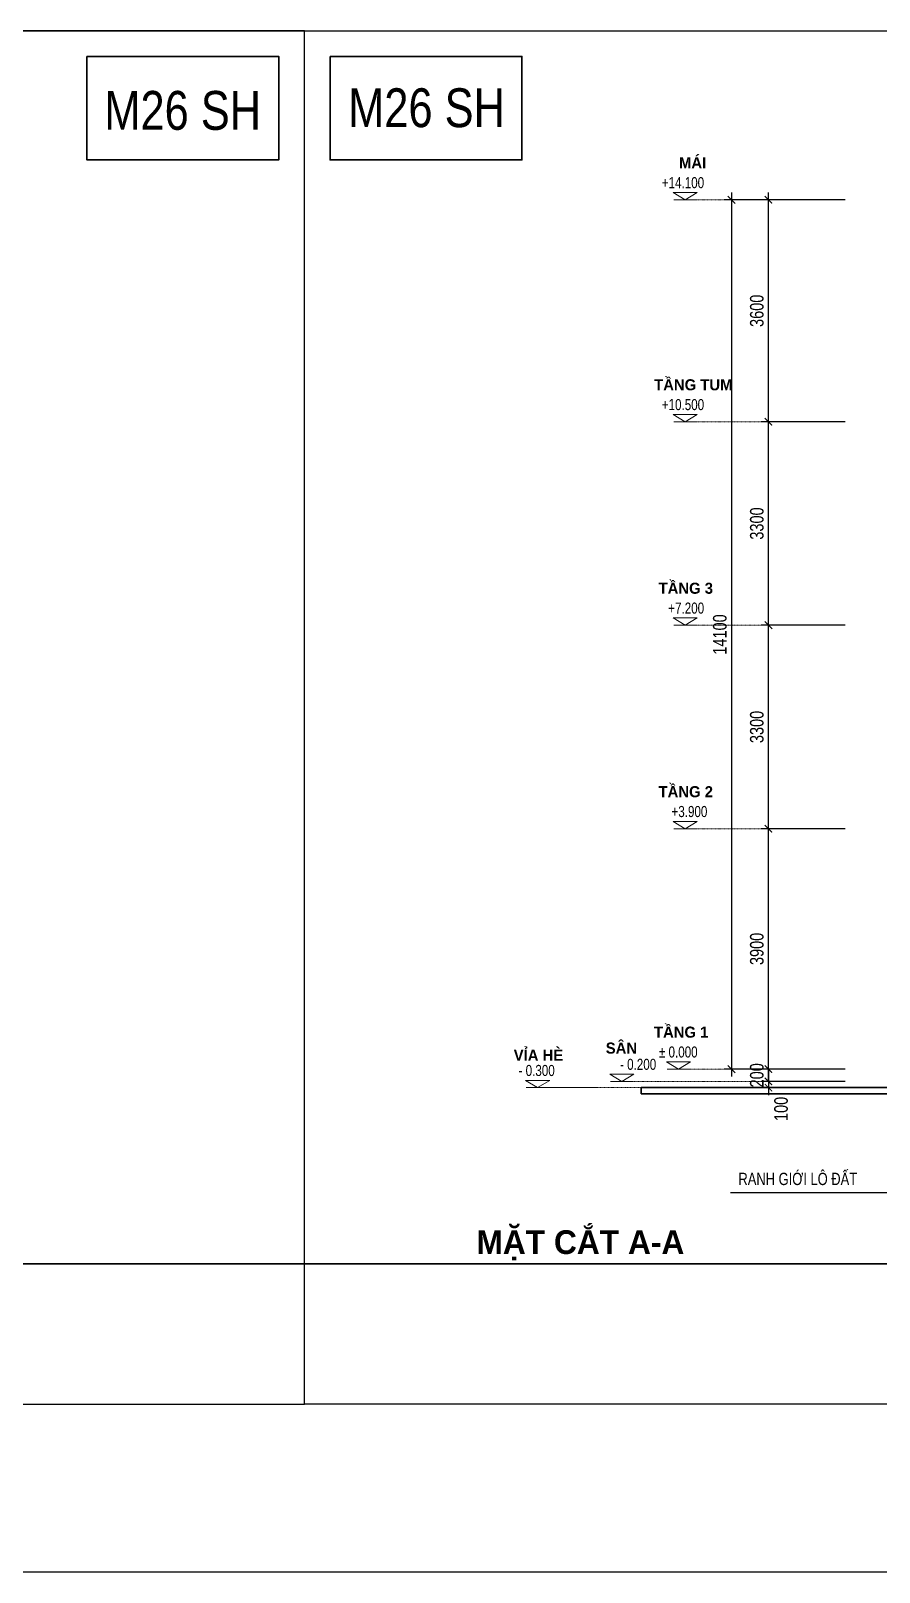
# Model space of a CAD drawing. Header units: millimetres. Extents: x -127141 to 682685, y -1234500 to 49778.
# Drawn here: x 494258 to 508023, y -112500 to -87500 of the extents above; entities that cross this region are included whole.
import ezdxf
from ezdxf.enums import TextEntityAlignment as Align

# ---------------------------------------------------------------- set-up
doc = ezdxf.new("R2010")
doc.units = ezdxf.units.MM
doc.header["$MEASUREMENT"] = 0
doc.linetypes.add('CENTER', pattern=[3, 1.5, -0.5, 0.5, -0.5])
doc.linetypes.add('DASHDOT2', pattern=[0.5, 0.25, -0.125, 0, -0.125])
for name, color, linetype, lineweight in [('-CENTER', 143, 'CENTER', 13), ('-CONCRETE', 1, 'Continuous', 35), ('-DIM', 9, 'Continuous', 13), ('-KH', 143, 'Continuous', 13), ('-LINE1', 7, 'Continuous', 18), ('-TEXT', 7, 'Continuous', 15), ('-WALL', 4, 'Continuous', 35), ('A-NET THAY', 125, 'Continuous', 18), ('A-TUONG', 7, 'Continuous', 35)]:
    doc.layers.add(name, color=color, linetype=linetype, lineweight=lineweight)
doc.layers.add('16. GHI CHU', color=7, linetype='Continuous')
doc.layers.add('LUOI GIONG', color=160, linetype='Continuous', plot=False)
doc.styles.add('1', font='arial.ttf')
doc.styles.add('AVANH', font='', dxfattribs={"width": 0.8})
doc.styles.add('SVN_AVO', font='')
doc.styles.get('AVANH').set_extended_font_data('.VnAvantH')
doc.styles.get('SVN_AVO').set_extended_font_data('SVN-Avo', bold=True)
doc.dimstyles.new('C_100A3', dxfattribs={"dimscale": 100, "dimtxt": 2.2, "dimasz": 1.2, "dimexe": 1.2, "dimexo": 0, "dimgap": 0.75, "dimtad": 1, "dimdec": 0, "dimzin": 0, "dimdsep": 46, "dimtxsty": 'AVANH', "dimblk": 'ARCHTICK', "dimcen": 0, "dimdle": 1.2, "dimclrd": 256, "dimclre": 256, "dimclrt": 7, "dimadec": 0, "dimazin": 0, "dimtfac": 0.0001, "dimtdec": 0, "dimtix": 1, "dimtmove": 2, "dimatfit": 3, "dimfxl": 1.8, "dimtolj": 1, "dimtzin": 0, "dimarcsym": 0})

# ---------------------------------------------------------------- blocks, each defined once
blk = doc.blocks.new('_ArchTick')
at = {"color": 0, "linetype": 'ByBlock', "const_width": 0.15}
blk.add_lwpolyline([(-0.5, -0.5), (0.5, 0.5)], dxfattribs=at)
blk = doc.blocks.new('*D1593')
at = {"layer": '-DIM', "lineweight": -2, "transparency": 16777216}
for p, q in [((507473, -97141), (506106, -97141)), ((506226, -100561), (506226, -97021)), ((507473, -100441), (506106, -100441))]:
    blk.add_line(p, q, dxfattribs=at)
at = {"layer": 'Defpoints', "color": 0, "transparency": 16777216}
for p in [(506226, -97141), (507473, -97141), (507473, -100441)]:
    blk.add_point(p, dxfattribs=at)
at = {"layer": '-DIM', "lineweight": -2, "transparency": 16777216, "xscale": 119.9999999999999, "yscale": 119.9999999999999, "zscale": 119.9999999999999}
for p, rotation in [((506226, -97141), 90), ((506226, -100441), 270)]:
    blk.add_blockref('_ArchTick', p, dxfattribs=dict(at, rotation=rotation))
at = {"layer": '-DIM', "color": 7, "transparency": 16777216, "insert": (506038, -98791), "char_height": 220, "attachment_point": 5, "rotation": 90, "style": 'AVANH'}
blk.add_mtext('\\A1;3300', dxfattribs=at)
blk = doc.blocks.new('*D1594')
at = {"layer": '-DIM', "lineweight": -2, "transparency": 16777216}
for p, q in [((507473, -100441), (506106, -100441)), ((506226, -104461), (506226, -100321)), ((507473, -104341), (506106, -104341))]:
    blk.add_line(p, q, dxfattribs=at)
at = {"layer": 'Defpoints', "color": 0, "transparency": 16777216}
for p in [(506226, -100441), (507473, -100441), (507473, -104341)]:
    blk.add_point(p, dxfattribs=at)
at = {"layer": '-DIM', "lineweight": -2, "transparency": 16777216, "xscale": 119.9999999999999, "yscale": 119.9999999999999, "zscale": 119.9999999999999}
for p, rotation in [((506226, -100441), 90), ((506226, -104341), 270)]:
    blk.add_blockref('_ArchTick', p, dxfattribs=dict(at, rotation=rotation))
at = {"layer": '-DIM', "color": 7, "transparency": 16777216, "insert": (506038, -102391), "char_height": 220, "attachment_point": 5, "rotation": 90, "style": 'AVANH'}
blk.add_mtext('\\A1;3900', dxfattribs=at)
blk = doc.blocks.new('*D1595')
at = {"layer": '-DIM', "lineweight": -2, "transparency": 16777216}
for p, q in [((506226, -97261), (506226, -93721)), ((507473, -93841), (506106, -93841)), ((507473, -97141), (506106, -97141))]:
    blk.add_line(p, q, dxfattribs=at)
at = {"layer": 'Defpoints', "color": 0, "transparency": 16777216}
for p in [(506226, -93841), (507473, -93841), (507473, -97141)]:
    blk.add_point(p, dxfattribs=at)
at = {"layer": '-DIM', "lineweight": -2, "transparency": 16777216, "xscale": 119.9999999999999, "yscale": 119.9999999999999, "zscale": 119.9999999999999}
for p, rotation in [((506226, -93841), 90), ((506226, -97141), 270)]:
    blk.add_blockref('_ArchTick', p, dxfattribs=dict(at, rotation=rotation))
at = {"layer": '-DIM', "color": 7, "transparency": 16777216, "insert": (506038, -95491), "char_height": 220, "attachment_point": 5, "rotation": 90, "style": 'AVANH'}
blk.add_mtext('\\A1;3300', dxfattribs=at)
blk = doc.blocks.new('*D1596')
at = {"layer": '-DIM', "lineweight": -2, "transparency": 16777216}
for p, q in [((507473, -90241), (506106, -90241)), ((506226, -93961), (506226, -90121)), ((507473, -93841), (506106, -93841))]:
    blk.add_line(p, q, dxfattribs=at)
at = {"layer": 'Defpoints', "color": 0, "transparency": 16777216}
for p in [(506226, -90241), (507473, -90241), (507473, -93841)]:
    blk.add_point(p, dxfattribs=at)
at = {"layer": '-DIM', "lineweight": -2, "transparency": 16777216, "xscale": 119.9999999999999, "yscale": 119.9999999999999, "zscale": 119.9999999999999}
for p, rotation in [((506226, -90241), 90), ((506226, -93841), 270)]:
    blk.add_blockref('_ArchTick', p, dxfattribs=dict(at, rotation=rotation))
at = {"layer": '-DIM', "color": 7, "transparency": 16777216, "insert": (506038, -92041), "char_height": 220, "attachment_point": 5, "rotation": 90, "style": 'AVANH'}
blk.add_mtext('\\A1;3600', dxfattribs=at)
blk = doc.blocks.new('*D1597')
at = {"layer": '-DIM', "lineweight": -2, "transparency": 16777216}
for p, q in [((506226, -104341), (506226, -104221)), ((507473, -104341), (506106, -104341)), ((506226, -104341), (506226, -104541)), ((507473, -104541), (506106, -104541)), ((506226, -104541), (506226, -104661))]:
    blk.add_line(p, q, dxfattribs=at)
at = {"layer": 'Defpoints', "color": 0, "transparency": 16777216}
for p in [(507473, -104341), (506226, -104541), (507473, -104541)]:
    blk.add_point(p, dxfattribs=at)
at = {"layer": '-DIM', "lineweight": -2, "transparency": 16777216, "xscale": 119.9999999999999, "yscale": 119.9999999999999, "zscale": 119.9999999999999}
for p, rotation in [((506226, -104341), 270), ((506226, -104541), 90)]:
    blk.add_blockref('_ArchTick', p, dxfattribs=dict(at, rotation=rotation))
at = {"layer": '-DIM', "color": 7, "transparency": 16777216, "insert": (506038, -104441), "char_height": 220, "attachment_point": 5, "rotation": 90, "style": 'AVANH'}
blk.add_mtext('\\A1;200', dxfattribs=at)
blk = doc.blocks.new('*D1598')
at = {"layer": '-DIM', "lineweight": -2, "transparency": 16777216}
for p, q in [((507473, -90241), (505506, -90241)), ((505626, -90121), (505626, -104461)), ((507473, -104341), (505506, -104341))]:
    blk.add_line(p, q, dxfattribs=at)
at = {"layer": 'Defpoints', "color": 0, "transparency": 16777216}
for p in [(507473, -90241), (505626, -104341), (507473, -104341)]:
    blk.add_point(p, dxfattribs=at)
at = {"layer": '-DIM', "lineweight": -2, "transparency": 16777216, "xscale": 119.9999999999999, "yscale": 119.9999999999999, "zscale": 119.9999999999999}
for p, rotation in [((505626, -90241), 90), ((505626, -104341), 270)]:
    blk.add_blockref('_ArchTick', p, dxfattribs=dict(at, rotation=rotation))
at = {"layer": '-DIM', "color": 7, "transparency": 16777216, "insert": (505438, -97291), "char_height": 220, "attachment_point": 5, "rotation": 90, "style": 'AVANH'}
blk.add_mtext('\\A1;14100', dxfattribs=at)
blk = doc.blocks.new('*D1599')
at = {"layer": '-DIM', "lineweight": -2, "transparency": 16777216}
for p, q in [((506226, -104541), (506226, -104421)), ((507473, -104541), (506106, -104541)), ((507473, -104641), (506106, -104641)), ((506226, -104541), (506226, -104641)), ((506226, -104641), (506226, -104761))]:
    blk.add_line(p, q, dxfattribs=at)
at = {"layer": 'Defpoints', "color": 0, "transparency": 16777216}
for p in [(506226, -104641), (507473, -104541), (507473, -104641)]:
    blk.add_point(p, dxfattribs=at)
at = {"layer": '-DIM', "lineweight": -2, "transparency": 16777216, "xscale": 119.9999999999999, "yscale": 119.9999999999999, "zscale": 119.9999999999999}
for p, rotation in [((506226, -104541), 270), ((506226, -104641), 90)]:
    blk.add_blockref('_ArchTick', p, dxfattribs=dict(at, rotation=rotation))
at = {"layer": '-DIM', "color": 7, "transparency": 16777216, "insert": (506431, -104986), "char_height": 220, "attachment_point": 5, "rotation": 90, "style": 'AVANH'}
blk.add_mtext('\\A1;100', dxfattribs=at)
blk = doc.blocks.new('BB')
at = {"layer": 'A-NET THAY', "color": 2, "true_color": 0xf1eb1f}
blk.add_lwpolyline([(0, 33264), (47040, 33264), (47040, 0), (0, 0)], close=True, dxfattribs=at)
blk = doc.blocks.new('kt1a')
at = {"layer": 'Defpoints', "color": 2}
blk.add_lwpolyline([(0, -22275), (31500, -22275), (31500, 0), (0, 0)], close=True, dxfattribs=at)

msp = doc.modelspace()

# ---------------------------------------------------------------- linework, layer by layer
at = {"layer": '-CENTER', "linetype": 'DASHDOT2', "ltscale": 6}
for p, q in [((507472.8, -90240.7), (504691.5, -90240.6)), ((507472.8, -93840.7), (504691.5, -93840.6)), ((507472.8, -97140.8), (504875.5, -97140.8)), ((507472.8, -100440.8), (504875.5, -100440.8)), ((507472.8, -104340.8), (504766.5, -104340.8)), ((507472.8, -104640.8), (502309.2, -104640.8)), ((507472.8, -104540.8), (503661.4, -104540.8))]:
    msp.add_line(p, q, dxfattribs=at)
at = {"layer": '-CONCRETE'}
msp.add_lwpolyline([(508504.1, -104640.8), (504161, -104640.8), (504161, -104740.8), (508504.1, -104740.8)], close=True, dxfattribs=at)
at = {"layer": '-KH'}
for p, q in [((505059.6, -90240.6), (504691.5, -90240.6)), ((505059.6, -93840.6), (504691.5, -93840.6)), ((505059.6, -97140.8), (504691.5, -97140.8)), ((505059.6, -100440.8), (504691.5, -100440.8)), ((504950.5, -104340.8), (504582.4, -104340.8)), ((502665.8, -104640.8), (502297.7, -104640.8)), ((503462.7, -104640.8), (502375.6, -104640.8)), ((504029.5, -104540.8), (503661.4, -104540.8))]:
    msp.add_line(p, q, dxfattribs=at)
for points in [[(504680.4, -90122.8), (505070.8, -90122.8), (504875.6, -90240.6)], [(504680.3, -93722.8), (505070.7, -93722.8), (504875.5, -93840.6)], [(504680.3, -97023), (505070.7, -97023), (504875.5, -97140.8)], [(504680.3, -100323), (505070.7, -100323), (504875.5, -100440.8)], [(504571.3, -104223), (504961.7, -104223), (504766.5, -104340.8)], [(503650.2, -104423), (504040.7, -104423), (503845.5, -104540.8)], [(502286.5, -104523), (502677, -104523), (502481.7, -104640.8)]]:
    msp.add_lwpolyline(points, close=True, dxfattribs=at)
for points in [[(504875.6, -90240.6), (504875.6, -90122.8), (504680.4, -90122.8), (504875.6, -90240.6)], [(504875.5, -93840.6), (504875.5, -93722.8), (504680.3, -93722.8), (504875.5, -93840.6)], [(504875.5, -97140.8), (504875.5, -97023), (504680.3, -97023), (504875.5, -97140.8)], [(504875.5, -100440.8), (504875.5, -100323), (504680.3, -100323), (504875.5, -100440.8)], [(504766.5, -104340.8), (504766.5, -104223), (504571.3, -104223), (504766.5, -104340.8)], [(503845.5, -104540.8), (503845.5, -104423), (503650.2, -104423), (503845.5, -104540.8)], [(502481.7, -104640.8), (502481.7, -104523), (502286.5, -104523), (502481.7, -104640.8)]]:
    msp.add_solid(points, dxfattribs=at)
at = {"layer": '-WALL'}
for points in [[(495167.4, -87915.7), (498281.8, -87915.7), (498281.8, -89593.7), (495167.4, -89593.7)], [(499113.1, -87915.7), (502227.5, -87915.7), (502227.5, -89593.7), (499113.1, -89593.7)]]:
    msp.add_lwpolyline(points, close=True, dxfattribs=at)
at = {"layer": 'A-TUONG'}
msp.add_lwpolyline([(435697.5, -107500), (597851, -107500)], dxfattribs=at)
at = {"layer": 'Defpoints'}
for points in [[(467197.5, -109775), (498697.5, -109775), (498697.5, -87500), (467197.5, -87500)], [(530197.5, -109775), (498697.5, -109775), (498697.5, -87500), (530197.5, -87500)]]:
    msp.add_lwpolyline(points, close=True, dxfattribs=at)
at = {"layer": 'LUOI GIONG'}
msp.add_lwpolyline([(485697.5, -87500), (535697.5, -87500), (535697.5, -112500), (485697.5, -112500)], close=True, dxfattribs=at)

# ---------------------------------------------------------------- block references
at = {"layer": '-LINE1'}
msp.add_blockref('kt1a', (467197.5, -87500), dxfattribs=at)
at = {"layer": 'A-NET THAY', "color": 2, "true_color": 0xf1eb1f, "xscale": 0.669642857071377, "yscale": 0.669642857071377, "zscale": 0.669642857071377}
msp.add_blockref('BB', (498697.5, -109775), dxfattribs=at)

# ---------------------------------------------------------------- texts
at = {"layer": '-TEXT', "color": 4, "style": '1', "width": 0.8}
for p in [(496722.6, -89294.6), (500678.7, -89251.3)]:
    msp.add_text('M26 SH', height=630, dxfattribs=at).set_placement(p, align=Align.BOTTOM_CENTER)
at = {"layer": '-TEXT', "style": 'SVN_AVO'}
for s, p in [('MÁI', (504995.6, -89730.8)), ('TẦNG TUM', (505006.9, -93330.8)), ('TẦNG 3', (504885.2, -96631)), ('TẦNG 2', (504884.7, -99931)), ('TẦNG 1', (504810, -103831)), ('VỈA HÈ ', (502527.7, -104205)), ('SÂN', (503840.4, -104089.4))]:
    msp.add_text(s, height=180, dxfattribs=at).set_placement(p, align=Align.CENTER)
at = {"layer": '-TEXT', "style": '1', "width": 0.75}
for s, p in [('+14.100', (504495.7, -90052.6)), ('+10.500', (504495.7, -93652.6)), ('+7.200', (504600.6, -96952.8)), (' +3.900', (504600.6, -100252.8)), ('%%P 0.000', (504449.1, -104152.8)), ('- 0.200', (503817.9, -104352.8)), ('- 0.300', (502171.7, -104452.6))]:
    msp.add_text(s, height=180, dxfattribs=at).set_placement(p)
msp.add_text('RANH GIỚI LÔ ĐẤT', height=200, rotation=360, dxfattribs=at).set_placement((505739, -106221.5))
at = {"layer": '-TEXT', "color": 4, "style": 'SVN_AVO'}
msp.add_text('MẶT CẮT A-A ', height=385, dxfattribs=at).set_placement((503246.3, -107339.8), align=Align.CENTER)

# ---------------------------------------------------------------- dimensions: what is measured, and where the dimension line sits
at = {"layer": '-DIM'}
for base, p1, p2, picture, middle in [((505626.4, -104340.8), (507472.8, -90240.7), (507472.8, -104340.8), '*D1598', (505437.6, -97290.7)), ((506226.4, -90240.7), (507472.8, -93840.6), (507472.8, -90240.7), '*D1596', (506037.6, -92040.7)), ((506226.4, -93840.6), (507472.8, -97140.8), (507472.8, -93840.6), '*D1595', (506037.6, -95490.7)), ((506226.4, -97140.8), (507472.8, -100440.8), (507472.8, -97140.8), '*D1593', (506037.6, -98790.8)), ((506226.4, -100440.8), (507472.8, -104340.8), (507472.8, -100440.8), '*D1594', (506037.6, -102390.8)), ((506226.4, -104540.8), (507472.8, -104340.8), (507472.8, -104540.8), '*D1597', (506037.6, -104440.8))]:
    dim = msp.add_linear_dim(base=base, p1=p1, p2=p2, angle=90, dimstyle='C_100A3', dxfattribs=at)
    dim.commit()
    dim.dimension.update_dxf_attribs({"geometry": picture, "text_midpoint": middle})
dim = msp.add_linear_dim(base=(506226.4, -104640.8), p1=(507472.8, -104540.8), p2=(507472.8, -104640.8), angle=90, dimstyle='C_100A3', dxfattribs=at)
dim.commit()
dim.dimension.update_dxf_attribs({"geometry": '*D1599', "text_midpoint": (506430.7, -104986.4), "dimtype": 160})

# ---------------------------------------------------------------- leaders
at = {"layer": '16. GHI CHU'}
msp.add_leader([(508507.8, -106347.2), (505610, -106347.2)], dimstyle='C_100A3', override={"dimgap": 0.75, "dimtad": 0}, dxfattribs=at)

doc.saveas('drawing.dxf')
